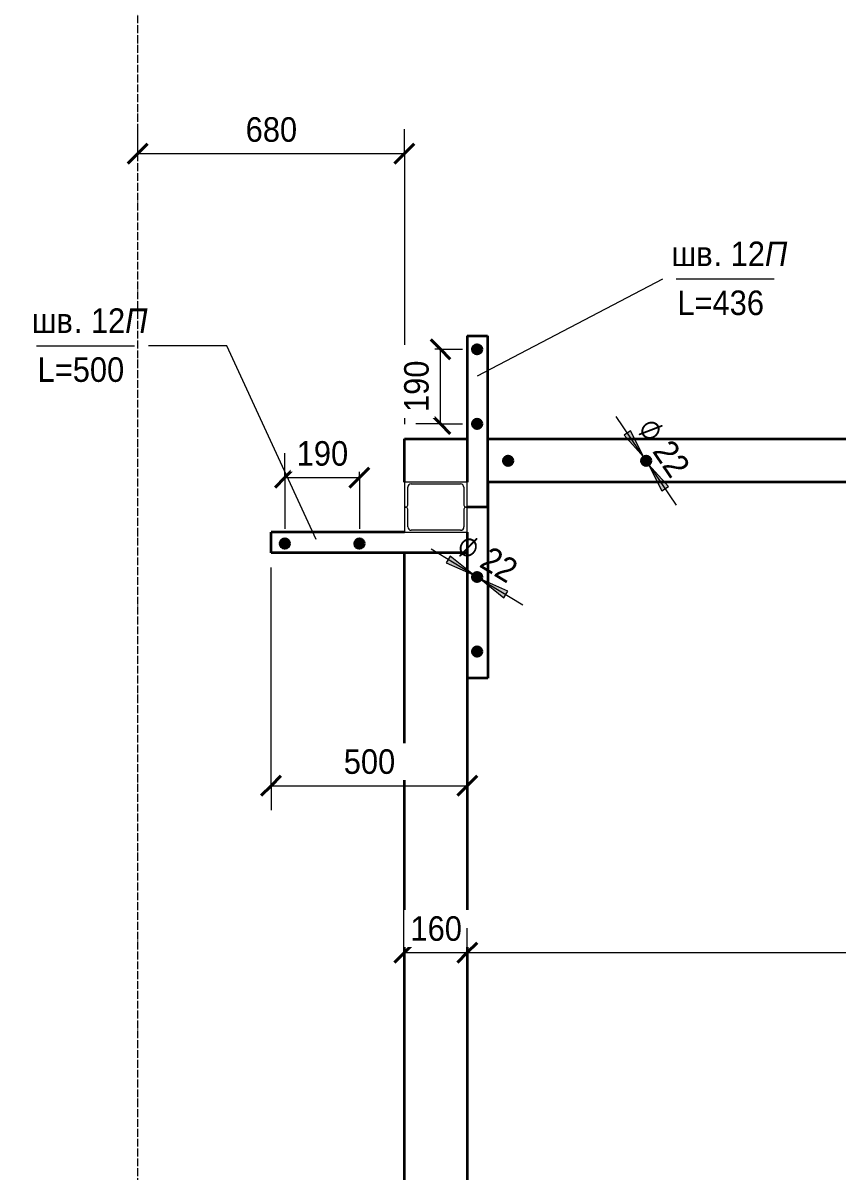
# Model space of a CAD drawing. Header units: millimetres. Extents: x -8063 to 75, y -7280 to 1547.
# Drawn here: x -6292 to -4218, y -4355 to -1431 of the extents above; entities that cross this region are included whole.
import ezdxf

# ---------------------------------------------------------------- set-up
doc = ezdxf.new("R2010")
doc.units = ezdxf.units.MM
doc.linetypes.add('ADSK_Линия сетки', pattern=[25, 20, -2.5, 0, -2.5])
for name, color, linetype, lineweight in [('A-ANNO-DIMS', 7, 'Continuous', 9), ('A-ANNO-DIMS-25', 7, 'Continuous', 9), ('S-BEAM', 7, 'Continuous', 35), ('S-BEAM-IDEN', 7, 'Continuous', 20), ('S-COLS', 7, 'Continuous', 20), ('S-GRID', 7, 'Continuous', 9)]:
    doc.layers.add(name, color=color, linetype=linetype, lineweight=lineweight)
doc.layers.add('A-DETL', color=7, linetype='Continuous', lineweight=5, true_color=0x00a600)
doc.styles.add('Arial_I_1', font='arial.ttf', dxfattribs={"width": 0.9, "height": 62.5})
doc.styles.add('Arial_I_4', font='arial.ttf', dxfattribs={"width": 0.9, "height": 62.5})
doc.dimstyles.new('2_5mm_GOST_Type_AU_BF0_9_K_ADSK_Диагональ_2_мм_1', dxfattribs={"dimscale": 304.8, "dimtxt": 63.766212, "dimasz": 0.164042, "dimexe": 0.205052, "dimexo": 0.123031, "dimgap": 0.04101, "dimtad": 1, "dimdec": 0, "dimzin": 0, "dimdsep": 46, "dimtxsty": 'Arial_I_1', "dimblk1": 'OBLIQUE', "dimblk2": 'OBLIQUE', "dimsah": 1, "dimcen": 0.09, "dimazin": 2, "dimtfac": 1, "dimtdec": 4, "dimtix": 1, "dimtmove": 0, "dimatfit": 3, "dimfxl": 1, "dimtvp": 1, "dimtfill": 1, "dimtolj": 1, "dimtzin": 0, "dimlwd": 20, "dimlwe": 20, "dimarcsym": 2})
doc.dimstyles.new('UnknownDimStyleName', dxfattribs={"dimscale": 304.8, "dimtxt": 63.766212, "dimasz": 0.246063, "dimexe": 0.19685, "dimexo": 0, "dimgap": 0.024606, "dimtad": 1, "dimjust": 3, "dimdec": 0, "dimzin": 0, "dimdsep": 46, "dimtxsty": 'Arial_I_4', "dimsah": 1, "dimcen": 0.09, "dimazin": 2, "dimtfac": 1, "dimtdec": 4, "dimtix": 1, "dimtmove": 0, "dimatfit": 2, "dimfxl": 1, "dimtvp": 1, "dimtolj": 1, "dimtzin": 0, "dimlwd": 20, "dimlwe": 20, "dimarcsym": 2})

# ---------------------------------------------------------------- blocks, each defined once
blk = doc.blocks.new('ADSK_КолоннаНесущая_Швеллер_ПолкаПараллельная_ГОСТ 8240-97 - 16П-20458493-Конструкции металлические _ План')
at = {"layer": 'S-COLS'}
for p, q in [((44.3, 80), (-19.7, 80)), ((-19.7, 80), (-19.7, -80)), ((-14.7, -63.1), (-14.7, 63.1)), ((-6.2, 71.6), (39.3, 71.6)), ((44.3, 76.6), (44.3, 80)), ((-19.7, -80), (44.3, -80)), ((39.3, -71.6), (-6.2, -71.6)), ((44.3, -80), (44.3, -76.6))]:
    blk.add_line(p, q, dxfattribs=at)
for centre, radius, start, end in [((-6.2, 63.1), 8.5, 90, 180), ((39.3, 76.6), 5, 270, 360), ((-6.2, -63.1), 8.5, 180, 270), ((39.3, -76.6), 5, 360, 90)]:
    blk.add_arc(centre, radius, start, end, dxfattribs=at)
blk = doc.blocks.new('ADSK_КаркасНесущий_Швеллер_ПолкаПараллельная_ГОСТ 8240-97 - 16П-20457004-Конструкции металлические _ План')
at = {"layer": 'S-BEAM'}
for p, q in [((-5320.2, -4920), (-5320, -2780)), ((-5160, -3100), (-5160.2, -4920))]:
    blk.add_line(p, q, dxfattribs=at)
blk = doc.blocks.new('ADSK_КаркасНесущий_Уголок_ГОСТ 8509-93 - L 110x8-19512078-Конструкции металлические _ План')
at = {"layer": 'S-BEAM'}
for p, q in [((-1340, 30), (-1340, -80)), ((1123.2, 30), (-1127.8, 30)), ((1340, -80), (1340, -10)), ((-1340, -80), (-1180, -80)), ((-1128, -80), (1128, -80)), ((1180, -80), (1340, -80))]:
    blk.add_line(p, q, dxfattribs=at)
blk = doc.blocks.new('ADSK_КаркасНесущий_Швеллер_ПолкаПараллельная_ГОСТ 8240-97 - 12П-20457006-Конструкции металлические _ План')
at = {"layer": 'S-BEAM'}
for p, q in [((-90.2, 16.6), (250, 16.6)), ((250, -35.4), (250, 16.6)), ((-250.2, -35.4), (250, -35.4))]:
    blk.add_line(p, q, dxfattribs=at)
blk = doc.blocks.new('ADSK_КаркасНесущий_Швеллер_ПолкаПараллельная_ГОСТ 8240-97 - 12П-20457009-Конструкции металлические _ План')
at = {"layer": 'S-BEAM'}
for p, q in [((-122, 16.6), (250, 16.6)), ((250, -35.4), (250, 16.6)), ((-250, -35.4), (250, -35.4))]:
    blk.add_line(p, q, dxfattribs=at)
blk = doc.blocks.new('ADSK_КаркасНесущий_Швеллер_ПолкаПараллельная_ГОСТ 8240-97 - 12П-20457010-Конструкции металлические _ План')
at = {"layer": 'S-BEAM'}
for p, q in [((-250, 16.6), (-250, -35.4)), ((-250, 16.6), (122, 16.6)), ((186, -35.4), (186, 16.4)), ((-250, -35.4), (186, -35.4))]:
    blk.add_line(p, q, dxfattribs=at)
blk = doc.blocks.new('DIMBLOCK1-Конструкции металлические _ План')
at = {"layer": 'A-ANNO-DIMS-25', "color": 150, "lineweight": 20, "true_color": 0x0080ff}
for p, q in [((-5320.1, -3798.8), (-5320.1, -3736.3)), ((-5160.1, -3798.8), (-5160.1, -3736.3)), ((-5320.1, -3798.8), (-5160.1, -3798.8)), ((-5320.1, -3798.8), (-5320.1, -3801)), ((-5160.1, -3798.8), (-5160.1, -3801))]:
    blk.add_line(p, q, dxfattribs=at)
at = {"layer": 'A-ANNO-DIMS-25', "color": 150, "lineweight": 40, "true_color": 0x0080ff}
for p, q in [((-5320.1, -3798.8), (-5345.1, -3823.8)), ((-5320.1, -3798.8), (-5295.1, -3773.8)), ((-5160.1, -3798.8), (-5185.1, -3823.8)), ((-5160.1, -3798.8), (-5135.1, -3773.8))]:
    blk.add_line(p, q, dxfattribs=at)
at = {"layer": 'A-ANNO-DIMS-25', "color": 0, "lineweight": 20, "insert": (-5304.8, -3706.2), "char_height": 62.5, "width": 155.393, "attachment_point": 1, "rotation": 359.9956, "line_spacing_factor": 0.941778, "style": 'Arial_I_1', "bg_fill": 3, "box_fill_scale": 1.25, "bg_fill_color": 256, "bg_fill_true_color": 13158600, "bg_fill_transparency": 0}
blk.add_mtext('160', dxfattribs=at)
blk = doc.blocks.new('_Oblique')
at = {"color": 0, "linetype": 'ByBlock', "lineweight": -2}
blk.add_line((-0.5, -0.5), (0.5, 0.5), dxfattribs=at)
blk = doc.blocks.new('DIMBLOCK2-Конструкции металлические _ План')
at = {"layer": 'A-ANNO-DIMS-25', "color": 150, "lineweight": 20, "true_color": 0x0080ff}
for p, q in [((-5160.1, -3798.8), (-5160.1, -3736.3)), ((-2800.1, -3799), (-2800.1, -3736.5)), ((-5160.1, -3798.8), (-2800.1, -3799)), ((-5160.1, -3798.8), (-5160.1, -3801)), ((-2800.1, -3799), (-2800.1, -3801.1))]:
    blk.add_line(p, q, dxfattribs=at)
at = {"layer": 'A-ANNO-DIMS-25', "color": 150, "lineweight": 40, "true_color": 0x0080ff}
for p, q in [((-5160.1, -3798.8), (-5185.1, -3823.8)), ((-5160.1, -3798.8), (-5135.1, -3773.8)), ((-2800.1, -3799), (-2825.1, -3824)), ((-2800.1, -3799), (-2775.1, -3774))]:
    blk.add_line(p, q, dxfattribs=at)
at = {"layer": 'A-ANNO-DIMS-25', "color": 0, "lineweight": 20, "insert": (-4066.4, -3706.2), "char_height": 62.5, "width": 207.191, "attachment_point": 1, "rotation": 359.9956, "line_spacing_factor": 0.941778, "style": 'Arial_I_1', "bg_fill": 3, "box_fill_scale": 1.25, "bg_fill_color": 256, "bg_fill_true_color": 13158600, "bg_fill_transparency": 0}
blk.add_mtext('2360', dxfattribs=at)
blk = doc.blocks.new('DIMBLOCK4-Конструкции металлические _ План')
at = {"layer": 'A-ANNO-DIMS-25', "color": 150, "lineweight": 20, "true_color": 0x0080ff}
for p, q in [((-5660.2, -3373.6), (-5660.2, -2817.5)), ((-5160, -3373.6), (-5160, -2817.5)), ((-5660.2, -3373.6), (-5160, -3373.6)), ((-5660.2, -3373.6), (-5660.2, -3436.1)), ((-5160, -3373.6), (-5160, -3436.1))]:
    blk.add_line(p, q, dxfattribs=at)
at = {"layer": 'A-ANNO-DIMS-25', "color": 150, "lineweight": 40, "true_color": 0x0080ff}
for p, q in [((-5660.2, -3373.6), (-5635.2, -3348.6)), ((-5160, -3373.6), (-5135, -3348.6)), ((-5660.2, -3373.6), (-5685.2, -3398.6)), ((-5160, -3373.6), (-5185, -3398.6))]:
    blk.add_line(p, q, dxfattribs=at)
at = {"layer": 'A-ANNO-DIMS-25', "color": 0, "lineweight": 20, "insert": (-5474.8, -3280.9), "char_height": 62.5, "width": 155.393, "attachment_point": 1, "line_spacing_factor": 0.941778, "style": 'Arial_I_1', "bg_fill": 3, "box_fill_scale": 1.25, "bg_fill_color": 256, "bg_fill_true_color": 13158600, "bg_fill_transparency": 0}
blk.add_mtext('500', dxfattribs=at)
blk = doc.blocks.new('ADSK_Марка_КаркасНесущий - ADSK_Наименование профиля_ длина _полка 10 мм_-12680118-Конструкции металлические _ План')
at = {"layer": 'S-BEAM-IDEN'}
blk.add_line((-5, 0), (5, 0), dxfattribs=at)
blk = doc.blocks.new('DIMBLOCK7-Конструкции металлические _ План')
at = {"layer": 'A-ANNO-DIMS-25', "color": 150, "lineweight": 20, "true_color": 0x0080ff}
for p, q in [((-6000, -1763.5), (-6000, -1701)), ((-5320.2, -1763.5), (-5320.2, -1701)), ((-6000, -1763.5), (-5320.2, -1763.5)), ((-6000, -1763.5), (-6000, -1765.6)), ((-5320.2, -1763.5), (-5320.2, -2452.5))]:
    blk.add_line(p, q, dxfattribs=at)
at = {"layer": 'A-ANNO-DIMS-25', "color": 150, "lineweight": 40, "true_color": 0x0080ff}
for p, q in [((-6000, -1763.5), (-5975, -1738.5)), ((-5320.2, -1763.5), (-5295.2, -1738.5)), ((-6000, -1763.5), (-6025, -1788.5)), ((-5320.2, -1763.5), (-5345.2, -1788.5))]:
    blk.add_line(p, q, dxfattribs=at)
at = {"layer": 'A-ANNO-DIMS-25', "color": 0, "lineweight": 20, "insert": (-5724.8, -1670.8), "char_height": 62.5, "width": 155.393, "attachment_point": 1, "line_spacing_factor": 0.941778, "style": 'Arial_I_1', "bg_fill": 3, "box_fill_scale": 1.25, "bg_fill_color": 256, "bg_fill_true_color": 13158600, "bg_fill_transparency": 0}
blk.add_mtext('680', dxfattribs=at)
blk = doc.blocks.new('DIMBLOCK10-Конструкции металлические _ План')
at = {"layer": 'A-ANNO-DIMS-25'}
for points in [[(-5144.4, -2836.3), (-5203.4, -2788.9), (-5213.6, -2805.8)], [(-5125.6, -2847.7), (-5066.6, -2895.1), (-5056.4, -2878.2)]]:
    blk.add_hatch(color=256, dxfattribs=at).paths.add_polyline_path(points)
at = {"layer": 'A-ANNO-DIMS-25', "lineweight": 20}
for q in [(-5251.8, -2771.1), (-5018.2, -2912.9)]:
    blk.add_line((-5135, -2842), q, dxfattribs=at)
at = {"layer": 'A-ANNO-DIMS-25'}
for p, q in [((-5203.4, -2788.9), (-5213.6, -2805.8)), ((-5213.6, -2805.8), (-5144.4, -2836.3)), ((-5144.4, -2836.3), (-5203.4, -2788.9)), ((-5125.6, -2847.7), (-5066.6, -2895.1)), ((-5056.4, -2878.2), (-5125.6, -2847.7)), ((-5066.6, -2895.1), (-5056.4, -2878.2))]:
    blk.add_line(p, q, dxfattribs=at)
at = {"layer": 'A-ANNO-DIMS-25', "lineweight": 20}
for start, end in [(58.7484, 238.7484), (238.7484, 58.7484)]:
    blk.add_arc((-5135, -2842), 11, start, end, dxfattribs=at)
at = {"layer": 'A-ANNO-DIMS-25', "color": 0, "lineweight": 20, "insert": (-5160.4, -2724.1), "char_height": 62.5, "width": 198.951, "attachment_point": 1, "rotation": 328.7484, "line_spacing_factor": 0.941778, "style": 'Arial_I_4'}
blk.add_mtext('⌀ 22', dxfattribs=at)
blk = doc.blocks.new('DIMBLOCK11-Конструкции металлические _ План')
at = {"layer": 'A-ANNO-DIMS-25'}
for points in [[(-4710.2, -2536.9), (-4744.1, -2469.3), (-4760.5, -2480.4)], [(-4697.8, -2555.1), (-4663.9, -2622.7), (-4647.5, -2611.6)]]:
    blk.add_hatch(color=256, dxfattribs=at).paths.add_polyline_path(points)
at = {"layer": 'A-ANNO-DIMS-25', "lineweight": 20}
for q in [(-4780.7, -2432.9), (-4627.3, -2659.1)]:
    blk.add_line((-4704, -2546), q, dxfattribs=at)
at = {"layer": 'A-ANNO-DIMS-25'}
for p, q in [((-4744.1, -2469.3), (-4760.5, -2480.4)), ((-4760.5, -2480.4), (-4710.2, -2536.9)), ((-4710.2, -2536.9), (-4744.1, -2469.3)), ((-4697.8, -2555.1), (-4663.9, -2622.7)), ((-4647.5, -2611.6), (-4697.8, -2555.1)), ((-4663.9, -2622.7), (-4647.5, -2611.6))]:
    blk.add_line(p, q, dxfattribs=at)
at = {"layer": 'A-ANNO-DIMS-25', "lineweight": 20}
for start, end in [(34.1624, 214.1624), (214.1624, 34.1624)]:
    blk.add_arc((-4704, -2546), 11, start, end, dxfattribs=at)
at = {"layer": 'A-ANNO-DIMS-25', "color": 0, "lineweight": 20, "insert": (-4678, -2428.2), "char_height": 62.5, "width": 198.951, "attachment_point": 1, "rotation": 304.1624, "line_spacing_factor": 0.941778, "style": 'Arial_I_4'}
blk.add_mtext('⌀ 22', dxfattribs=at)
blk = doc.blocks.new('DIMBLOCK23-Конструкции металлические _ План')
at = {"layer": 'A-ANNO-DIMS-25', "color": 150, "lineweight": 20, "true_color": 0x0080ff}
for p, q in [((-5625, -2588.6), (-5625, -2526.1)), ((-5435, -2588.6), (-5435, -2526.1)), ((-5625, -2588.6), (-5435, -2588.6)), ((-5625, -2588.6), (-5625, -2719.5)), ((-5435, -2588.6), (-5435, -2719.5))]:
    blk.add_line(p, q, dxfattribs=at)
at = {"layer": 'A-ANNO-DIMS-25', "color": 150, "lineweight": 40, "true_color": 0x0080ff}
for p, q in [((-5625, -2588.6), (-5600, -2563.6)), ((-5435, -2588.6), (-5410, -2563.6)), ((-5625, -2588.6), (-5650, -2613.6)), ((-5435, -2588.6), (-5460, -2613.6))]:
    blk.add_line(p, q, dxfattribs=at)
at = {"layer": 'A-ANNO-DIMS-25', "color": 0, "lineweight": 20, "insert": (-5594.7, -2495.9), "char_height": 62.5, "width": 155.393, "attachment_point": 1, "line_spacing_factor": 0.941778, "style": 'Arial_I_1', "bg_fill": 3, "box_fill_scale": 1.25, "bg_fill_color": 256, "bg_fill_true_color": 13158600, "bg_fill_transparency": 0}
blk.add_mtext('190', dxfattribs=at)
blk = doc.blocks.new('DIMBLOCK24-Конструкции металлические _ План')
at = {"layer": 'A-ANNO-DIMS-25', "color": 150, "lineweight": 40, "true_color": 0x0080ff}
for p, q in [((-5228.3, -2262), (-5253.3, -2237)), ((-5228.3, -2262), (-5203.3, -2287)), ((-5228.3, -2452), (-5253.3, -2427)), ((-5228.3, -2452), (-5203.3, -2477))]:
    blk.add_line(p, q, dxfattribs=at)
at = {"layer": 'A-ANNO-DIMS-25', "color": 150, "lineweight": 20, "true_color": 0x0080ff}
for p, q in [((-5228.3, -2262), (-5290.8, -2262)), ((-5228.3, -2452), (-5228.3, -2262)), ((-5228.3, -2262), (-5172.5, -2262)), ((-5228.3, -2452), (-5290.8, -2452)), ((-5228.3, -2452), (-5172.5, -2452))]:
    blk.add_line(p, q, dxfattribs=at)
at = {"layer": 'A-ANNO-DIMS-25', "color": 0, "lineweight": 20, "insert": (-5321, -2421.7), "char_height": 62.5, "width": 155.393, "attachment_point": 1, "rotation": 90, "line_spacing_factor": 0.941778, "style": 'Arial_I_1', "bg_fill": 3, "box_fill_scale": 1.25, "bg_fill_color": 256, "bg_fill_true_color": 13158600, "bg_fill_transparency": 0}
blk.add_mtext('190', dxfattribs=at)

msp = doc.modelspace()

# ---------------------------------------------------------------- linework, layer by layer
at = {"layer": 'A-DETL', "color": 7, "lineweight": 50}
for p, q in [((-5135, -2249.5), (-5135, -2274.5)), ((-5122.5, -2262), (-5147.5, -2262)), ((-5122.5, -2452), (-5147.5, -2452)), ((-5135, -2439.5), (-5135, -2464.5)), ((-5056, -2533.5), (-5056, -2558.5)), ((-4704, -2533.5), (-4704, -2558.5)), ((-5043.5, -2546), (-5068.5, -2546)), ((-4691.5, -2546), (-4716.5, -2546)), ((-5625, -2769.5), (-5625, -2744.5)), ((-5435, -2769.5), (-5435, -2744.5)), ((-5612.5, -2757), (-5637.5, -2757)), ((-5422.5, -2757), (-5447.5, -2757)), ((-5135, -2829.5), (-5135, -2854.5)), ((-5122.5, -2842), (-5147.5, -2842)), ((-5122.5, -3032), (-5147.5, -3032)), ((-5135, -3019.5), (-5135, -3044.5))]:
    msp.add_line(p, q, dxfattribs=at)
for centre in [(-5135, -2262), (-5135, -2452), (-5056, -2546), (-4704, -2546), (-5625, -2757), (-5435, -2757), (-5135, -2842), (-5135, -3032)]:
    msp.add_circle(centre, 11, dxfattribs=at)
at = {"layer": 'S-BEAM-IDEN'}
for p, q in [((-5133.9, -2329.3), (-4662, -2082.6)), ((-5772.6, -2252.8), (-5972.3, -2252.8)), ((-5545.1, -2746.7), (-5772.6, -2252.8))]:
    msp.add_line(p, q, dxfattribs=at)
at = {"layer": 'S-GRID', "color": 1, "linetype": 'ADSK_Линия сетки', "true_color": 0xff0000}
msp.add_line((-6000, -7279.8), (-6000, 1291.7), dxfattribs=at)

# ---------------------------------------------------------------- block references
at = {"layer": 'S-BEAM', "extrusion": (0, 0, -1)}
for name, p, rotation in [('ADSK_КаркасНесущий_Швеллер_ПолкаПараллельная_ГОСТ 8240-97 - 12П-20457010-Конструкции металлические _ План', (5143.6, -2478), 269.9999999999999), ('ADSK_КаркасНесущий_Уголок_ГОСТ 8509-93 - L 110x8-19512078-Конструкции металлические _ План', (3980.2, -2570), 180), ('ADSK_КаркасНесущий_Швеллер_ПолкаПараллельная_ГОСТ 8240-97 - 12П-20457009-Конструкции металлические _ План', (5143.4, -2850), 269.9999999999999)]:
    msp.add_blockref(name, p, dxfattribs=dict(at, rotation=rotation))
msp.add_blockref('ADSK_КаркасНесущий_Швеллер_ПолкаПараллельная_ГОСТ 8240-97 - 12П-20457006-Конструкции металлические _ План', (5410.2, -2744.6), dxfattribs=at)
at = {"layer": 'S-BEAM'}
msp.add_blockref('ADSK_КаркасНесущий_Швеллер_ПолкаПараллельная_ГОСТ 8240-97 - 16П-20457004-Конструкции металлические _ План', (0, 0), dxfattribs=at)
at = {"layer": 'S-BEAM-IDEN', "xscale": 24.99999999999999, "yscale": 24.99999999999999, "zscale": 24.99999999999999}
for p in [(-4502.7, -2082.6), (-6133.1, -2252.8)]:
    msp.add_blockref('ADSK_Марка_КаркасНесущий - ADSK_Наименование профиля_ длина _полка 10 мм_-12680118-Конструкции металлические _ План', p, dxfattribs=at)
at = {"layer": 'S-COLS'}
for p, rotation in [((-5240.2, -2619.7), 269.9999999999997), ((-5240, -2708.3), 89.99999999999955)]:
    msp.add_blockref('ADSK_КолоннаНесущая_Швеллер_ПолкаПараллельная_ГОСТ 8240-97 - 16П-20458493-Конструкции металлические _ План', p, dxfattribs=dict(at, rotation=rotation))

# ---------------------------------------------------------------- texts
at = {"layer": 'S-BEAM-IDEN', "lineweight": 9, "char_height": 62.5, "attachment_point": 1, "style": 'Arial_I_1'}
for s, insert, width in [('\\fArial|b0|i1|c204|p34|;\\W.9; ', (-4662, -1987.6), 27.057), ('\\fArial|b0|i1|c204|p34|;\\W.9; ', (-4662, -1987.6), 27.057), ('. 12', (-4532.5, -1987.6), 158.734), ('. 12', (-4532.5, -1987.6), 158.734), ('\\fArial|b0|i1|c204|p34|;\\W.9;П', (-4401.5, -1987.6), 68.544), ('\\fArial|b0|i1|c204|p34|;\\W.9;П', (-4401.5, -1987.6), 68.544), ('шв', (-4639.6, -1987.6), 129.873), ('шв', (-4639.6, -1987.6), 129.873), ('L=436', (-4624.6, -2112.2), 265.158), ('\\fArial|b0|i1|c204|p34|;\\W.9; ', (-6292.4, -2157.7), 27.057), ('\\fArial|b0|i1|c204|p34|;\\W.9; ', (-6292.4, -2157.7), 27.057), ('. 12', (-6162.9, -2157.7), 158.734), ('. 12', (-6162.9, -2157.7), 158.734), ('\\fArial|b0|i1|c204|p34|;\\W.9;П', (-6031.9, -2157.7), 68.544), ('\\fArial|b0|i1|c204|p34|;\\W.9;П', (-6031.9, -2157.7), 68.544), ('шв', (-6270, -2157.7), 129.873), ('шв', (-6270, -2157.7), 129.873), ('L=500', (-6255, -2282.4), 265.158)]:
    msp.add_mtext(s, dxfattribs=dict(at, insert=insert, width=width))

# ---------------------------------------------------------------- dimensions: what is measured, and where the dimension line sits
at = {"layer": 'A-ANNO-DIMS', "lineweight": 20}
dim = msp.add_diameter_dim_2p(p1=(-4710.2, -2536.9), p2=(-4697.8, -2555.1), dimstyle='UnknownDimStyleName', override={"dimpost": '⌀<>'}, dxfattribs=at)
dim.commit()
dim.dimension.update_dxf_attribs({"geometry": 'DIMBLOCK11-Конструкции металлические _ План', "text_midpoint": (-4671.8, -2524.2)})

# ---------------------------------------------------------------- next in the draw order: dimensions: what is measured, and where the dimension line sits
at = {"layer": 'A-ANNO-DIMS', "color": 150, "lineweight": 20, "true_color": 0x0080ff}
for base, p1, p2, override, picture, middle in [((-5320.2, -1763.5), (-6000, -1728.1), (-5320.2, -2490), {"dimpost": '<>', "dimfxl": 1021.088613}, 'DIMBLOCK7-Конструкции металлические _ План', (-5660.1, -1719)), ((-5160, -3373.6), (-5660.2, -2780), (-5160, -2780), {"dimpost": '<>', "dimfxl": 500.172062}, 'DIMBLOCK4-Конструкции металлические _ План', (-5410.1, -3329.1))]:
    dim = msp.add_linear_dim(base=base, p1=p1, p2=p2, dimstyle='2_5mm_GOST_Type_AU_BF0_9_K_ADSK_Диагональ_2_мм_1', override=override, dxfattribs=at)
    dim.commit()
    dim.dimension.update_dxf_attribs({"geometry": picture, "text_midpoint": middle})
dim = msp.add_linear_dim(base=(-5160.1, -3798.8), p1=(-5320.1, -3763.5), p2=(-5160.1, -3763.5), angle=359.9956, dimstyle='2_5mm_GOST_Type_AU_BF0_9_K_ADSK_Диагональ_2_мм_1', override={"dimpost": '<>', "dimfxl": 160}, dxfattribs=at)
dim.commit()
dim.dimension.update_dxf_attribs({"geometry": 'DIMBLOCK1-Конструкции металлические _ План', "text_midpoint": (-5240.1, -3754.4)})

# ---------------------------------------------------------------- next in the draw order: dimensions: what is measured, and where the dimension line sits
for base, p1, p2, angle, override, picture, middle in [((-5228.3, -2262), (-5135, -2452), (-5135, -2262), 90, {"dimpost": '<>', "dimfxl": 190}, 'DIMBLOCK24-Конструкции металлические _ План', (-5272.7, -2357)), ((-2800.1, -3799), (-5160.1, -3763.5), (-2800.1, -3763.6), 359.9956, {"dimpost": '<>', "dimfxl": 2359.999993}, 'DIMBLOCK2-Конструкции металлические _ План', (-3980.1, -3754.5))]:
    dim = msp.add_linear_dim(base=base, p1=p1, p2=p2, angle=angle, dimstyle='2_5mm_GOST_Type_AU_BF0_9_K_ADSK_Диагональ_2_мм_1', override=override, dxfattribs=at)
    dim.commit()
    dim.dimension.update_dxf_attribs({"geometry": picture, "text_midpoint": middle})
dim = msp.add_linear_dim(base=(-5435, -2588.6), p1=(-5625, -2757), p2=(-5435, -2757), dimstyle='2_5mm_GOST_Type_AU_BF0_9_K_ADSK_Диагональ_2_мм_1', override={"dimpost": '<>', "dimfxl": 190}, dxfattribs=at)
dim.commit()
dim.dimension.update_dxf_attribs({"geometry": 'DIMBLOCK23-Конструкции металлические _ План', "text_midpoint": (-5530, -2544.2)})
at = {"layer": 'A-ANNO-DIMS', "lineweight": 20}
dim = msp.add_diameter_dim_2p(p1=(-5144.4, -2836.3), p2=(-5125.6, -2847.7), dimstyle='UnknownDimStyleName', override={"dimpost": '⌀<>'}, dxfattribs=at)
dim.commit()
dim.dimension.update_dxf_attribs({"geometry": 'DIMBLOCK10-Конструкции металлические _ План', "text_midpoint": (-5114.8, -2808.8)})

doc.saveas('drawing.dxf')
